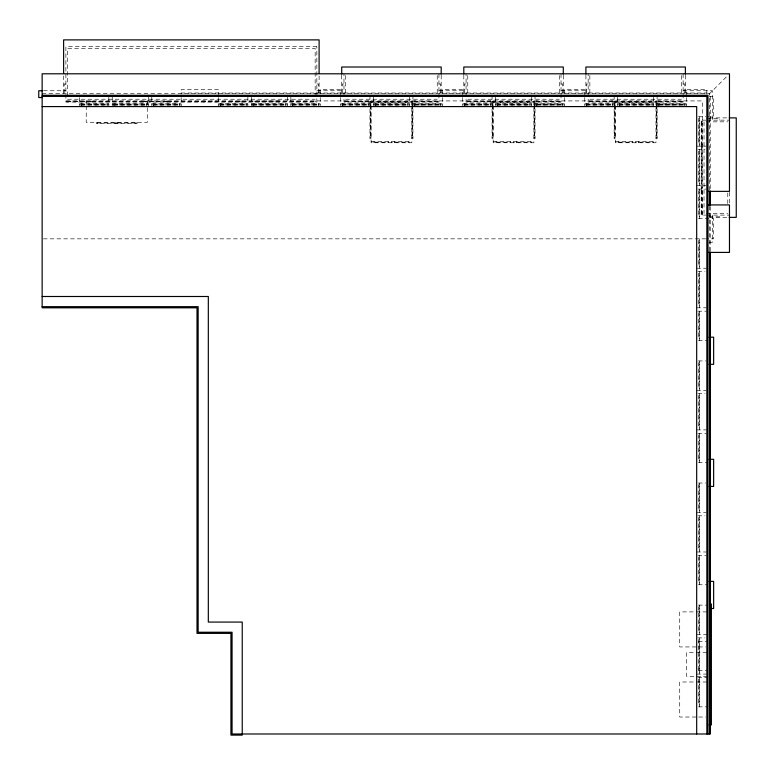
<?xml version="1.0" encoding="UTF-8"?>
<svg xmlns="http://www.w3.org/2000/svg" width="775" height="775" viewBox="0 0 775 775"><rect width="100%" height="100%" fill="white"/><g stroke="black" fill="none" stroke-linecap="round" stroke-linejoin="round"><path stroke-width="0.58" stroke-dasharray="3.88 2.91" d="M709.115 94.143L727.57 75.688M65.885 83.971L64.189 83.971L64.189 96.4M316.849 83.971L318.544 83.971L318.544 94.143M343.974 83.971L342.279 83.971L342.279 96.4M438.941 83.971L440.636 83.971L440.636 94.143M466.066 83.971L464.37 83.971L464.37 96.4M561.023 83.971L562.727 83.971L562.727 94.143M588.157 83.971L586.462 83.971L586.462 96.4M683.114 83.971L684.809 83.971L684.809 94.143M43.468 90.753L65.885 90.753M316.849 90.753L343.974 90.753M438.941 90.753L466.066 90.753M561.023 90.753L588.157 90.753M683.114 90.753L712.506 90.753L712.506 120.144M181.185 93.01L706.858 93.01M42.141 93.581L709.687 93.581L709.687 190.427M709.115 96.4L713.639 96.4L713.639 116.754L706.858 116.754M67.58 99.229L315.154 99.229M345.669 99.229L437.245 99.229M467.761 99.229L559.327 99.229M589.852 99.229L681.419 99.229M65.885 100.924L702.334 100.924L702.334 215.101M278.409 101.07L250.267 101.205M67.008 101.205L90.753 101.205M91.886 101.205L141.622 101.205M142.755 101.205L166.489 101.205M167.623 101.205L315.716 101.205M345.108 101.205L368.852 101.205M369.975 101.205L412.939 101.205M414.063 101.205L437.807 101.205M467.199 101.205L490.933 101.205M492.067 101.205L535.031 101.205M536.155 101.205L559.899 101.205M589.291 101.205L613.025 101.205M614.158 101.205L657.113 101.205M658.246 101.205L681.99 101.205M67.008 101.777L90.753 101.777M91.886 101.777L141.622 101.777M142.755 101.777L166.489 101.777M167.623 101.777L315.716 101.777M345.108 101.777L368.852 101.777M369.975 101.777L412.939 101.777M414.063 101.777L437.807 101.777M467.199 101.777L490.933 101.777M492.067 101.777L535.031 101.777M536.155 101.777L559.899 101.777M589.291 101.777L613.025 101.777M614.158 101.777L657.113 101.777M658.246 101.777L681.99 101.777M371.109 102.62L411.806 102.62M493.2 102.62L533.898 102.62M615.292 102.62L655.989 102.62M79.447 103.753L108.839 103.753M112.23 103.753L148.403 103.753M151.793 103.753L181.185 103.753M218.492 103.753L247.884 103.753M251.274 103.753L287.457 103.753M290.848 103.753L320.24 103.753M340.583 103.753L371.109 103.753M373.366 103.753L409.549 103.753M411.806 103.753L442.331 103.753M462.675 103.753L493.2 103.753M495.457 103.753L531.631 103.753M533.898 103.753L564.423 103.753M584.767 103.753L615.292 103.753M617.549 103.753L653.722 103.753M655.989 103.753L686.505 103.753M81.142 104.034L107.144 104.034M113.925 104.034L146.708 104.034M153.489 104.034L179.49 104.034M220.187 104.034L246.188 104.034M252.97 104.034L285.762 104.034M292.543 104.034L318.544 104.034M342.279 104.034L368.28 104.034M375.061 104.034L407.844 104.034M414.635 104.034L440.636 104.034M464.37 104.034L490.372 104.034M497.153 104.034L529.935 104.034M536.726 104.034L562.727 104.034M586.462 104.034L612.463 104.034M619.244 104.034L652.027 104.034M658.808 104.034L684.809 104.034M81.142 104.596L107.144 104.596M113.925 104.596L146.708 104.596M153.489 104.596L179.49 104.596M220.187 104.596L246.188 104.596M252.97 104.596L285.762 104.596M292.543 104.596L318.544 104.596M342.279 104.596L368.28 104.596M375.061 104.596L407.844 104.596M414.635 104.596L440.636 104.596M464.37 104.596L490.372 104.596M497.153 104.596L529.935 104.596M536.726 104.596L562.727 104.596M586.462 104.596L612.463 104.596M619.244 104.596L652.027 104.596M658.808 104.596L684.809 104.596M79.447 104.887L108.839 104.887M112.23 104.887L148.403 104.887M151.793 104.887L181.185 104.887M218.492 104.887L247.884 104.887M251.274 104.887L287.457 104.887M290.848 104.887L320.24 104.887M340.583 104.887L371.109 104.887M373.366 104.887L409.549 104.887M411.806 104.887L442.331 104.887M462.675 104.887L493.2 104.887M495.457 104.887L531.631 104.887M533.898 104.887L564.423 104.887M584.767 104.887L615.292 104.887M617.549 104.887L653.722 104.887M655.989 104.887L686.505 104.887M81.142 105.138L107.144 105.138M113.925 105.168L146.708 105.168M153.489 105.138L179.49 105.138M220.187 105.138L246.188 105.138M252.97 105.168L285.762 105.168M292.543 105.138L318.544 105.138M342.279 105.138L368.28 105.138M375.061 105.168L407.844 105.168M414.635 105.138L440.636 105.138M464.37 105.138L490.372 105.138M497.153 105.168L529.935 105.168M536.726 105.138L562.727 105.138M586.462 105.138L612.463 105.138M619.244 105.168L652.027 105.168M658.808 105.138L684.809 105.138M698.382 116.754L705.725 116.754M709.251 117.887L728.035 117.887M706.858 118.449L719.297 118.449L719.297 120.144M705.725 120.144L701.201 120.144L701.201 215.101L705.725 215.101M706.858 120.144L729.469 120.144M701.201 121.278L702.334 121.278M706.403 121.84L727.773 121.84M97.534 122.973L115.62 122.973M117.887 122.973L135.974 122.973M369.975 137.669L371.109 137.669M411.806 137.669L412.939 137.669M492.067 137.669L493.2 137.669M533.898 137.669L535.031 137.669M614.158 137.669L615.292 137.669M655.989 137.669L657.113 137.669M371.109 138.793L369.975 138.793L369.975 96.972M411.806 138.793L412.939 138.793L412.939 96.972M493.2 138.793L492.067 138.793L492.067 96.972M533.898 138.793L535.031 138.793L535.031 96.972M615.292 138.793L614.158 138.793L614.158 96.972M655.989 138.793L657.113 138.793L657.113 96.972M371.109 141.622L411.806 141.622M493.2 141.622L533.898 141.622M615.292 141.622L655.989 141.622M373.938 142.183L388.633 142.183M394.281 142.183L408.977 142.183M496.029 142.183L510.725 142.183M516.373 142.183L531.069 142.183M618.121 142.183L632.817 142.183M638.464 142.183L653.16 142.183M701.201 145.012L702.334 145.012M696.686 146.146L706.296 146.146M697.887 149.536L705.095 149.536M696.686 185.709L706.296 185.709M697.887 189.1L706.296 189.1M701.201 190.233L702.334 190.233M706.403 213.406L727.773 213.406M701.201 213.977L702.334 213.977M706.858 215.101L729.469 215.101M709.115 216.797L719.297 216.797L719.297 215.101M709.251 217.368L728.035 217.368M698.382 218.492L713.639 218.492L713.639 238.845L706.858 238.845M43.352 238.845L705.725 238.845M709.115 242.236L712.506 242.236L712.506 215.101M696.686 268.237L706.296 268.237M697.887 271.628L705.095 271.628M696.686 307.801L706.296 307.801M697.887 311.192L706.296 311.192M698.382 340.583L706.858 340.583M698.382 360.937L705.725 360.937M696.686 390.329L706.296 390.329M697.887 393.719L705.095 393.719M696.686 429.892L706.296 429.892M697.887 433.283L706.296 433.283M698.382 462.675L706.858 462.675M698.382 483.028L705.725 483.028M696.686 512.42L706.296 512.42M697.887 515.811L705.095 515.811M696.686 551.984L706.296 551.984M697.887 555.375L706.296 555.375M698.382 584.767L706.858 584.767M698.382 605.12L706.858 605.12M706.858 611.901L679.723 611.901L679.723 646.941L697.423 646.941M696.686 634.512L706.858 634.512M697.887 637.903L705.095 637.903M698.382 641.293L706.858 641.293M698.663 642.988L699.224 642.988M698.604 646.941L705.676 646.941M706.858 652.598L686.505 652.598L686.505 676.333L706.858 676.333M698.663 668.99L699.224 668.99M698.382 670.685L706.858 670.685M696.686 674.076L706.296 674.076M697.887 677.466L706.858 677.466M706.858 681.99L679.723 681.99L679.723 717.03L697.423 717.03M698.382 706.858L706.858 706.858M698.604 717.03L705.676 717.03M729.469 192.268L729.469 203.079M727.773 192.927L727.773 203.767M710.249 96.4L710.249 189.768M710.249 206.528L710.249 250.945M709.687 206.16L709.687 250.955M706.858 94.143L706.858 89.619L686.505 89.619L686.505 96.4M704.029 121.84L704.029 213.406M702.053 121.278L702.053 145.012M702.053 146.146L702.053 189.1M702.053 190.233L702.053 213.977M701.491 121.278L701.491 145.012M701.491 146.146L701.491 189.1M701.491 190.233L701.491 213.977M699.505 116.754L699.505 146.146M699.505 149.536L699.505 185.709M699.505 189.1L699.505 218.492M699.505 238.845L699.505 268.237M699.505 271.628L699.505 307.801M699.505 311.192L699.505 340.583M699.505 360.937L699.505 390.329M699.505 393.719L699.505 429.892M699.505 433.283L699.505 462.675M699.505 483.028L699.505 512.42M699.505 515.811L699.505 551.984M699.505 555.375L699.505 584.767M699.505 605.12L699.505 634.512M699.505 637.903L699.505 674.076M699.505 677.466L699.505 706.858M686.505 97.534L686.505 106.582M685.381 75.233L685.381 94.017M684.809 103.753L684.809 105.7M683.114 73.799L683.114 102.058L588.157 102.058L588.157 73.799M681.99 100.924L681.99 102.058M681.419 75.495L681.419 96.856M659.942 100.924L659.942 102.058M658.808 100.924L658.808 102.058M658.808 103.753L658.808 106.582M658.246 100.924L658.246 102.058M656.832 104.887L656.832 137.669M656.27 104.887L656.27 137.669M655.989 100.924L655.989 142.755L615.292 142.755L615.292 100.924M653.722 96.972L653.722 106.582M653.16 141.622L653.16 142.755M652.027 103.753L652.027 105.729M638.464 141.622L638.464 142.755M635.636 141.622L635.636 142.755M632.817 141.622L632.817 142.755M619.244 103.753L619.244 106.582M618.121 141.622L618.121 142.755M617.549 96.972L617.549 105.633M615.011 104.887L615.011 137.669M614.439 104.887L614.439 137.669M613.025 100.924L613.025 102.058M612.463 100.924L612.463 102.058M612.463 103.753L612.463 105.7M611.33 100.924L611.33 102.058M589.852 75.495L589.852 96.856M589.291 100.924L589.291 102.058M586.462 103.753L586.462 106.582M585.9 75.233L585.9 94.017M584.767 96.4L584.767 89.619L564.423 89.619L564.423 96.4M584.767 97.534L584.767 105.633M564.423 97.534L564.423 106.582M563.289 75.233L563.289 94.017M562.727 103.753L562.727 105.7M561.023 73.799L561.023 102.058L466.066 102.058L466.066 73.799M559.899 100.924L559.899 102.058M559.327 75.495L559.327 96.856M537.85 100.924L537.85 102.058M536.726 100.924L536.726 102.058M536.726 103.753L536.726 106.582M536.155 100.924L536.155 102.058M534.74 104.887L534.74 137.669M534.178 104.887L534.178 137.669M533.898 100.924L533.898 142.755L493.2 142.755L493.2 100.924M531.631 96.972L531.631 106.582M531.069 141.622L531.069 142.755M529.935 103.753L529.935 105.729M516.373 141.622L516.373 142.755M513.544 141.622L513.544 142.755M510.725 141.622L510.725 142.755M497.153 103.753L497.153 106.582M496.029 141.622L496.029 142.755M495.457 96.972L495.457 105.633M492.919 104.887L492.919 137.669M492.348 104.887L492.348 137.669M490.933 100.924L490.933 102.058M490.372 100.924L490.372 102.058M490.372 103.753L490.372 105.7M489.238 100.924L489.238 102.058M467.761 75.495L467.761 96.856M467.199 100.924L467.199 102.058M464.37 103.753L464.37 106.582M463.808 75.233L463.808 94.017M462.675 96.4L462.675 89.619L442.331 89.619L442.331 96.4M462.675 97.534L462.675 105.633M442.331 97.534L442.331 106.582M441.198 75.233L441.198 94.017M440.636 103.753L440.636 105.7M438.941 73.799L438.941 102.058L343.974 102.058L343.974 73.799M437.807 100.924L437.807 102.058M437.245 75.495L437.245 96.856M415.758 100.924L415.758 102.058M414.635 100.924L414.635 102.058M414.635 103.753L414.635 106.582M414.063 100.924L414.063 102.058M412.649 104.887L412.649 137.669M412.087 104.887L412.087 137.669M411.806 100.924L411.806 142.755L371.109 142.755L371.109 100.924M409.549 96.972L409.549 106.582M408.977 141.622L408.977 142.755M407.844 103.753L407.844 105.729M394.281 141.622L394.281 142.755M391.452 141.622L391.452 142.755M388.633 141.622L388.633 142.755M375.061 103.753L375.061 106.582M373.938 141.622L373.938 142.755M373.366 96.972L373.366 105.633M370.828 104.887L370.828 137.669M370.256 104.887L370.256 137.669M368.852 100.924L368.852 102.058M368.28 100.924L368.28 102.058M368.28 103.753L368.28 105.7M367.156 100.924L367.156 102.058M345.669 75.495L345.669 96.856M345.108 100.924L345.108 102.058M342.279 103.753L342.279 106.582M341.717 75.233L341.717 94.017M340.583 96.4L340.583 89.619L320.24 89.619L320.24 96.4M340.583 97.534L340.583 105.633M320.24 97.534L320.24 105.633M319.106 75.911L319.106 93.93M318.544 103.753L318.544 105.7M315.716 100.924L315.716 102.058M315.154 96.865L315.154 48.36L67.58 48.36L67.58 96.865M292.543 103.753L292.543 106.582M291.972 100.924L291.972 102.058M290.848 96.972L290.848 105.633M287.457 96.972L287.457 106.582M285.762 103.753L285.762 105.729M279.543 100.924L279.543 102.058M278.409 100.924L278.409 102.058M252.97 103.753L252.97 106.582M251.274 96.972L251.274 105.633M247.884 96.972L247.884 106.582M246.188 103.753L246.188 105.7M242.236 100.924L242.236 102.058M241.102 100.924L241.102 102.058M239.969 100.924L239.969 102.058M220.187 103.753L220.187 106.582M218.492 96.4L218.492 89.619L181.185 89.619L181.185 94.143M218.492 97.534L218.492 106.582M216.235 100.924L216.235 102.058M215.101 100.924L215.101 102.058M204.929 100.924L204.929 102.058M203.796 100.924L203.796 102.058M181.185 97.534L181.185 106.582M179.49 103.753L179.49 105.7M167.623 100.924L167.623 102.058M166.489 100.924L166.489 102.058M153.489 103.753L153.489 106.582M151.793 96.972L151.793 105.633M149.536 100.924L149.536 102.058M148.403 96.972L148.403 106.582M147.279 100.924L147.279 122.402L86.228 122.402L86.228 100.924M146.708 103.753L146.708 105.729M142.755 100.924L142.755 102.058M141.622 100.924L141.622 102.058M137.097 122.402L137.097 123.535L96.4 123.535L96.4 122.402M135.974 122.402L135.974 123.535M117.887 122.402L117.887 123.535M116.754 122.402L116.754 123.535M115.62 122.402L115.62 123.535M113.925 103.753L113.925 106.582M112.23 96.972L112.23 105.633M108.839 96.972L108.839 106.582M107.144 103.753L107.144 105.7M97.534 122.402L97.534 123.535M91.886 100.924L91.886 102.058M90.753 100.924L90.753 102.058M83.971 100.924L83.971 102.058M81.142 103.753L81.142 106.582M79.447 97.534L79.447 105.633M67.008 100.924L67.008 102.058M63.618 75.911L63.618 93.93M316.849 46.665L65.885 46.665L65.885 102.058L316.849 102.058L316.849 46.665M699.224 118.449L698.663 118.449L698.663 144.45L699.224 144.45L699.224 118.449M699.224 151.232L698.663 151.232L698.663 184.014L699.224 184.014L699.224 151.232M699.224 190.795L698.663 190.795L698.663 216.797L699.224 216.797L699.224 190.795M699.224 240.541L698.663 240.541L698.663 266.542L699.224 266.542L699.224 240.541M699.224 273.323L698.663 273.323L698.663 306.106L699.224 306.106L699.224 273.323M699.224 312.887L698.663 312.887L698.663 338.888L699.224 338.888L699.224 312.887M699.224 362.632L698.663 362.632L698.663 388.633L699.224 388.633L699.224 362.632M699.224 395.415L698.663 395.415L698.663 428.197L699.224 428.197L699.224 395.415M699.224 434.978L698.663 434.978L698.663 460.98L699.224 460.98L699.224 434.978M699.224 484.724L698.663 484.724L698.663 510.725L699.224 510.725L699.224 484.724M699.224 517.506L698.663 517.506L698.663 550.289L699.224 550.289L699.224 517.506M699.224 557.07L698.663 557.07L698.663 583.071L699.224 583.071L699.224 557.07M699.224 606.815L698.663 606.815L698.663 632.817L699.224 632.817L699.224 606.815M699.224 639.598L698.663 639.598L698.663 672.38L699.224 672.38L699.224 639.598M699.224 679.162L698.663 679.162L698.663 705.163L699.224 705.163L699.224 679.162"/><path stroke-width="1.16" d="M42.286 90.753L38.75 90.753L38.75 97.534L42.286 97.534M42.141 95.277L707.992 95.277L707.992 733.993M42.141 96.4L706.858 96.4L706.858 733.993M42.141 106.582L696.686 106.582L696.686 733.993M729.207 117.887L736.25 117.887L736.25 217.368L729.207 217.368M707.992 191.367L729.469 191.367L729.469 73.799L42.141 73.799L42.141 307.801L197.015 307.801L197.015 633.378L230.931 633.378L230.931 735.117L242.236 735.117L242.236 622.073L208.32 622.073L208.32 296.496L42.141 296.496M707.992 204.929L729.469 204.929L729.469 252.408L707.992 252.408M42.141 306.668L198.148 306.668L198.148 632.245L232.064 632.245L232.064 733.993L710.249 733.993L710.249 252.156M709.115 337.193L713.639 337.193L713.639 364.327L709.115 364.327M709.115 459.284L713.639 459.284L713.639 486.419L709.115 486.419M709.115 581.376L713.639 581.376L713.639 608.511L711.382 608.511M710.249 603.987L711.382 603.987L711.382 724.945L709.115 724.945M710.249 190.96L710.249 205.327M709.687 191.638L709.687 204.958M709.687 251.846L709.687 733.993M685.381 74.051L685.381 67.008L585.9 67.008L585.9 74.051M563.289 74.051L563.289 67.008L463.808 67.008L463.808 74.051M441.198 74.051L441.198 67.008L341.717 67.008L341.717 74.051M319.106 73.509L319.106 39.883L63.618 39.883L63.618 73.509"/></g></svg>
